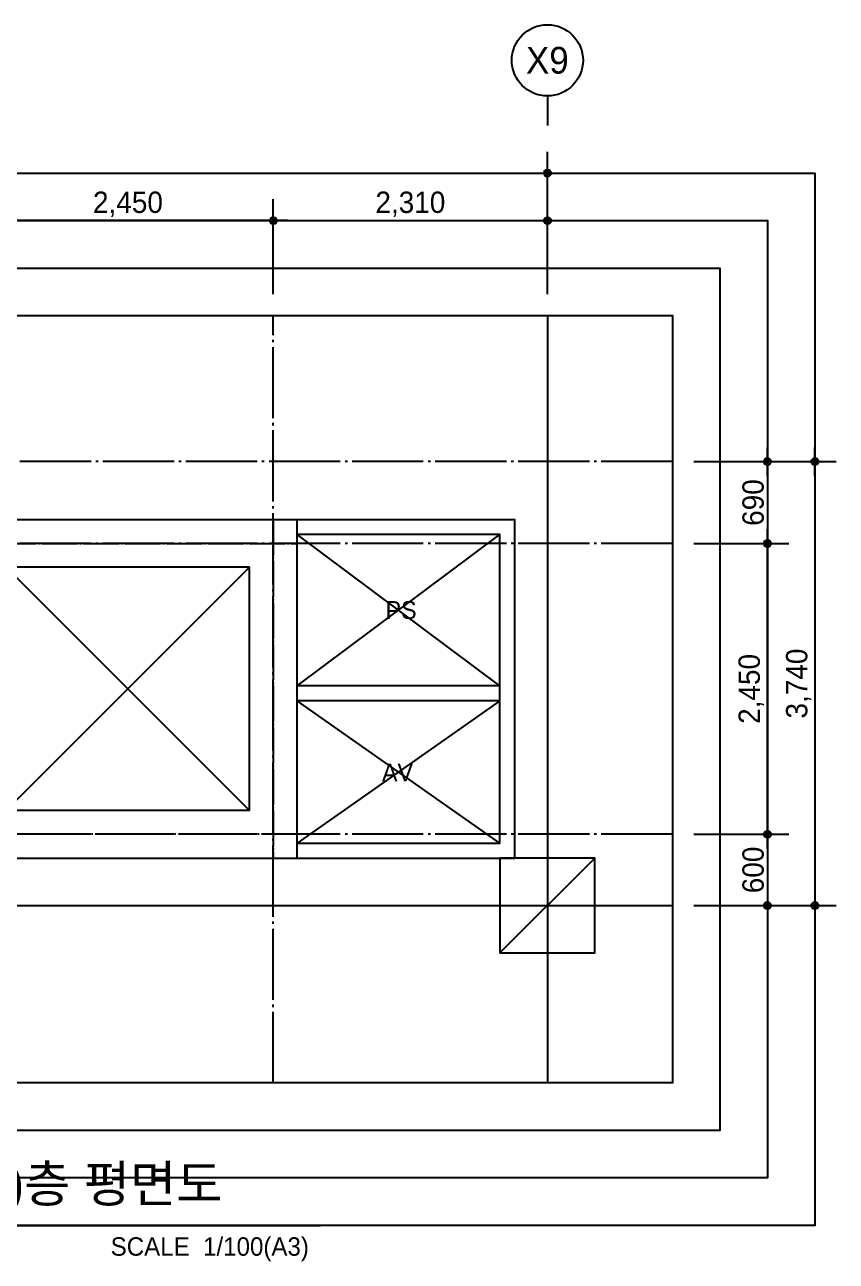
# Model space of a CAD drawing. Header units: millimetres. Extents: x 252711992 to 505989238, y 504776675 to 1009617600.
# Drawn here: x 253394744 to 253401583, y 504805965 to 504816382 of the extents above; entities that cross this region are included whole.
import ezdxf
from ezdxf.enums import TextEntityAlignment as Align
from ezdxf.xclip import XClip

# ---------------------------------------------------------------- set-up
doc = ezdxf.new("R2010")
doc.units = ezdxf.units.MM
doc.header["$XCLIPFRAME"] = 0
doc.linetypes.add('CEN', pattern=[35, 30, -2, 1, -2])
for name, color, linetype in [('$ZCDB_AUDIT_GENERATED_600D18', 7, 'Continuous'), ('4A.TEC CEN', 1, 'CEN'), ('4A.TEC CEN 보조1', 14, 'CEN'), ('4A.TEC ELE 4', 9, 'Continuous'), ('4A.TEC TEXT 2', 3, 'Continuous'), ('4A.TEC 기둥', 2, 'Continuous'), ('4A.TEC 벽체 1', 2, 'Continuous'), ('4A.TEC 벽체 3', 4, 'Continuous'), ('4A.TEC 벽체 4', 7, 'Continuous'), ('4A.TEC 심볼', 7, 'Continuous'), ('4A.TEC 해치 1', 9, 'Continuous'), ('TEXT', 7, 'Continuous')]:
    doc.layers.add(name, color=color, linetype=linetype)
doc.layers.add('DEFPOINT', color=135, linetype='Continuous', plot=False)
doc.styles.add('GHS', font='malgun.ttf')
doc.styles.add('나눔고딕', font='')
doc.styles.add('돋움', font='')
doc.styles.add('울릉도L', font='')
doc.styles.get('나눔고딕').set_extended_font_data('Dotum')
doc.styles.get('돋움').set_extended_font_data('Dotum')
doc.styles.get('울릉도L').set_extended_font_data('Dotum')
doc.dimstyles.new('DIM_600(외부치수)', dxfattribs={"dimscale": 400, "dimtxt": 3.3, "dimasz": 1, "dimexe": 2, "dimexo": 2, "dimgap": 1, "dimtad": 1, "dimdec": 0, "dimdsep": 46, "dimlunit": 6, "dimtxsty": '나눔고딕', "dimblk1": 'DIMDOT', "dimblk2": 'DIMDOT', "dimsah": 1, "dimcen": 2.5, "dimdle": 1.5, "dimclrd": 8, "dimclre": 8, "dimclrt": 3, "dimadec": 0, "dimazin": 0, "dimtfac": 1, "dimtdec": 0, "dimtix": 1, "dimtmove": 2, "dimatfit": 3, "dimldrblk": 'DIMDOT', "dimfxl": 1, "dimtvp": 1, "dimtolj": 1, "dimtzin": 0, "dimarcsym": 0})

# ---------------------------------------------------------------- blocks, each defined once
blk = doc.blocks.new('dwgFD3B')
at = {"layer": '4A.TEC CEN', "color": 250, "ltscale": 500}
blk.add_line((49194.51, -169936.83, -3333.33), (358000, -169936.83, -3333.33), dxfattribs=at)
at = {"layer": '4A.TEC CEN', "color": 250, "ltscale": 500, "elevation": -3333.33}
blk.add_lwpolyline([(252807.63, -39163.16), (252807.63, -267000)], dxfattribs=at)
blk = doc.blocks.new('DIMDOT')
at = {"color": 0}
blk.add_line((-2, 0), (2, 0), dxfattribs=at)
for radius in [0.5, 0.25]:
    blk.add_circle((0, 0), radius, dxfattribs=at)
blk = doc.blocks.new('*D489')
at = {"layer": '$ZCDB_AUDIT_GENERATED_600D18', "color": 8, "lineweight": -2, "transparency": 16777216}
for p, q in [((253388149, 504814112), (253388149, 504815312)), ((253399149, 504814112), (253399149, 504815312)), ((253388209, 504815132), (253399089, 504815132))]:
    blk.add_line(p, q, dxfattribs=at)
at = {"layer": 'Defpoints', "color": 0, "transparency": 16777216}
for p in [(253399149, 504815132), (253388149, 504813932, 0), (253399149, 504813932)]:
    blk.add_point(p, dxfattribs=at)
at = {"layer": '$ZCDB_AUDIT_GENERATED_600D18', "color": 8, "lineweight": -2, "transparency": 16777216, "xscale": 60, "yscale": 60, "zscale": 60, "rotation": 180}
blk.add_blockref('DIMDOT', (253388149, 504815132), dxfattribs=at)
at = {"layer": '$ZCDB_AUDIT_GENERATED_600D18', "color": 8, "lineweight": -2, "transparency": 16777216, "xscale": 60, "yscale": 60, "zscale": 60}
blk.add_blockref('DIMDOT', (253399149, 504815132), dxfattribs=at)
at = {"layer": '$ZCDB_AUDIT_GENERATED_600D18', "color": 3, "transparency": 16777216, "insert": (253393649, 504815270), "char_height": 180, "attachment_point": 5, "style": '나눔고딕'}
blk.add_mtext('\\A1;11,000', dxfattribs=at)
blk = doc.blocks.new('*D490')
at = {"layer": '$ZCDB_AUDIT_GENERATED_600D18', "color": 8, "lineweight": -2, "transparency": 16777216}
for p, q in [((253396839, 504814112), (253396839, 504814912)), ((253399149, 504814112), (253399149, 504814912)), ((253396899, 504814732), (253399089, 504814732))]:
    blk.add_line(p, q, dxfattribs=at)
at = {"layer": 'Defpoints', "color": 0, "transparency": 16777216}
for p in [(253399149, 504814732), (253396839, 504813932, 569), (253399149, 504813932, 4431)]:
    blk.add_point(p, dxfattribs=at)
at = {"layer": '$ZCDB_AUDIT_GENERATED_600D18', "color": 8, "lineweight": -2, "transparency": 16777216, "xscale": 60, "yscale": 60, "zscale": 60, "rotation": 180}
blk.add_blockref('DIMDOT', (253396839, 504814732), dxfattribs=at)
at = {"layer": '$ZCDB_AUDIT_GENERATED_600D18', "color": 8, "lineweight": -2, "transparency": 16777216, "xscale": 60, "yscale": 60, "zscale": 60}
blk.add_blockref('DIMDOT', (253399149, 504814732), dxfattribs=at)
at = {"layer": '$ZCDB_AUDIT_GENERATED_600D18', "color": 3, "transparency": 16777216, "insert": (253397994, 504814870), "char_height": 180, "attachment_point": 5, "style": '나눔고딕'}
blk.add_mtext('\\A1;2,310', dxfattribs=at)
blk = doc.blocks.new('*D494')
at = {"layer": '$ZCDB_AUDIT_GENERATED_600D18', "color": 8, "lineweight": -2, "transparency": 16777216}
for p, q in [((253394389, 504814112), (253394389, 504814912)), ((253396839, 504814112), (253396839, 504814912)), ((253396779, 504814732), (253394449, 504814732))]:
    blk.add_line(p, q, dxfattribs=at)
at = {"layer": 'Defpoints', "color": 0, "transparency": 16777216}
for p in [(253394389, 504814732), (253394389, 504813932, 81667), (253396839, 504813932, 61250)]:
    blk.add_point(p, dxfattribs=at)
at = {"layer": '$ZCDB_AUDIT_GENERATED_600D18', "color": 8, "lineweight": -2, "transparency": 16777216, "xscale": 60, "yscale": 60, "zscale": 60, "rotation": 180}
blk.add_blockref('DIMDOT', (253394389, 504814732), dxfattribs=at)
at = {"layer": '$ZCDB_AUDIT_GENERATED_600D18', "color": 8, "lineweight": -2, "transparency": 16777216, "xscale": 60, "yscale": 60, "zscale": 60}
blk.add_blockref('DIMDOT', (253396839, 504814732), dxfattribs=at)
at = {"layer": '$ZCDB_AUDIT_GENERATED_600D18', "color": 3, "transparency": 16777216, "insert": (253395614, 504814870), "char_height": 180, "attachment_point": 5, "style": '나눔고딕'}
blk.add_mtext('\\A1;2,450', dxfattribs=at)
blk = doc.blocks.new('*D495')
at = {"layer": '$ZCDB_AUDIT_GENERATED_600D18', "color": 8, "lineweight": -2, "transparency": 16777216}
for p, q in [((253400383, 504812702), (253401583, 504812702)), ((253401403, 504812642), (253401403, 504809022)), ((253400383, 504808962), (253401583, 504808962))]:
    blk.add_line(p, q, dxfattribs=at)
at = {"layer": 'Defpoints', "color": 0, "transparency": 16777216}
for p in [(253400203, 504812702, 0), (253400203, 504808962, 0), (253401403, 504808962)]:
    blk.add_point(p, dxfattribs=at)
at = {"layer": '$ZCDB_AUDIT_GENERATED_600D18', "color": 8, "lineweight": -2, "transparency": 16777216, "xscale": 60, "yscale": 60, "zscale": 60}
for p, rotation in [((253401403, 504812702), 90), ((253401403, 504808962), 270)]:
    blk.add_blockref('DIMDOT', p, dxfattribs=dict(at, rotation=rotation))
at = {"layer": '$ZCDB_AUDIT_GENERATED_600D18', "color": 3, "transparency": 16777216, "insert": (253401266, 504810832), "char_height": 180, "attachment_point": 5, "rotation": 90, "style": '나눔고딕'}
blk.add_mtext('\\A1;3,740', dxfattribs=at)
blk = doc.blocks.new('*D496')
at = {"layer": '$ZCDB_AUDIT_GENERATED_600D18', "color": 8, "lineweight": -2, "transparency": 16777216}
for p, q in [((253400383, 504812702), (253401183, 504812702)), ((253401003, 504812642), (253401003, 504812072)), ((253400383, 504812012), (253401183, 504812012))]:
    blk.add_line(p, q, dxfattribs=at)
at = {"layer": 'Defpoints', "color": 0, "transparency": 16777216}
for p in [(253400203, 504812702, 0), (253400203, 504812012, 0), (253401003, 504812012)]:
    blk.add_point(p, dxfattribs=at)
at = {"layer": '$ZCDB_AUDIT_GENERATED_600D18', "color": 8, "lineweight": -2, "transparency": 16777216, "xscale": 60, "yscale": 60, "zscale": 60}
for p, rotation in [((253401003, 504812702), 90), ((253401003, 504812012), 270)]:
    blk.add_blockref('DIMDOT', p, dxfattribs=dict(at, rotation=rotation))
at = {"layer": '$ZCDB_AUDIT_GENERATED_600D18', "color": 3, "transparency": 16777216, "insert": (253400883, 504812357), "char_height": 180, "attachment_point": 5, "rotation": 90, "style": '나눔고딕'}
blk.add_mtext('\\A1;690', dxfattribs=at)
blk = doc.blocks.new('*D497')
at = {"layer": '$ZCDB_AUDIT_GENERATED_600D18', "color": 8, "lineweight": -2, "transparency": 16777216}
for p, q in [((253400383, 504812012), (253401183, 504812012)), ((253401003, 504809622), (253401003, 504811952)), ((253400383, 504809562), (253401183, 504809562))]:
    blk.add_line(p, q, dxfattribs=at)
at = {"layer": 'Defpoints', "color": 0, "transparency": 16777216}
for p in [(253400203, 504812012, 0), (253401003, 504812012), (253400203, 504809562, 0)]:
    blk.add_point(p, dxfattribs=at)
at = {"layer": '$ZCDB_AUDIT_GENERATED_600D18', "color": 8, "lineweight": -2, "transparency": 16777216, "xscale": 60, "yscale": 60, "zscale": 60}
for p, rotation in [((253401003, 504812012), 90), ((253401003, 504809562), 270)]:
    blk.add_blockref('DIMDOT', p, dxfattribs=dict(at, rotation=rotation))
at = {"layer": '$ZCDB_AUDIT_GENERATED_600D18', "color": 3, "transparency": 16777216, "insert": (253400866, 504810787), "char_height": 180, "attachment_point": 5, "rotation": 90, "style": '나눔고딕'}
blk.add_mtext('\\A1;2,450', dxfattribs=at)
blk = doc.blocks.new('*D498')
at = {"layer": '$ZCDB_AUDIT_GENERATED_600D18', "color": 8, "lineweight": -2, "transparency": 16777216}
for p, q in [((253400383, 504809562), (253401183, 504809562)), ((253401003, 504809502), (253401003, 504809022)), ((253400383, 504808962), (253401183, 504808962))]:
    blk.add_line(p, q, dxfattribs=at)
at = {"layer": 'Defpoints', "color": 0, "transparency": 16777216}
for p in [(253400203, 504809562, 0), (253400203, 504808962, 0), (253401003, 504808962)]:
    blk.add_point(p, dxfattribs=at)
at = {"layer": '$ZCDB_AUDIT_GENERATED_600D18', "color": 8, "lineweight": -2, "transparency": 16777216, "xscale": 60, "yscale": 60, "zscale": 60}
for p, rotation in [((253401003, 504809562), 90), ((253401003, 504808962), 270)]:
    blk.add_blockref('DIMDOT', p, dxfattribs=dict(at, rotation=rotation))
at = {"layer": '$ZCDB_AUDIT_GENERATED_600D18', "color": 3, "transparency": 16777216, "insert": (253400883, 504809262), "char_height": 180, "attachment_point": 5, "rotation": 90, "style": '나눔고딕'}
blk.add_mtext('\\A1;600', dxfattribs=at)
blk = doc.blocks.new('A$C092cc5a8')
at = {"layer": '4A.TEC 벽체 3', "elevation": 0, "flags": 128}
blk.add_lwpolyline([(15755, 4096), (37755, 4096)], dxfattribs=at)
at = {"layer": '4A.TEC 벽체 4', "color": 251, "lineweight": 0, "ltscale": 15, "elevation": 0}
for points in [[(15630, 3971), (37880, 3971)], [(15505, 3846), (38005, 3846)]]:
    blk.add_lwpolyline(points, dxfattribs=at)
blk = doc.blocks.new('c1')
at = {"layer": '4A.TEC 기둥'}
blk.add_lwpolyline([(1156776, -1012079), (1157576, -1012079), (1157576, -1011279), (1156776, -1011279)], close=True, dxfattribs=at)
at = {"layer": 'DEFPOINT'}
blk.add_line((1156776, -1012079), (1157576, -1011279), dxfattribs=at)
blk = doc.blocks.new('ADFAWEFQWEFQWF')
at = {"layer": '4A.TEC CEN 보조1', "ltscale": 10}
for p, q in [((200, 0), (200, 2850)), ((2650, 2850), (2650, 0)), ((0, 2650), (2850, 2650)), ((2850, 200), (0, 200))]:
    blk.add_line(p, q, dxfattribs=at)
at = {"layer": '4A.TEC 벽체 1'}
for p, q in [((400, 2450), (400, 400)), ((400, 2450), (2450, 2450)), ((2450, 2450), (2450, 400)), ((400, 400), (2450, 400))]:
    blk.add_line(p, q, dxfattribs=at)
blk.add_lwpolyline([(875, 2850), (0, 2850), (0, 0), (2850, 0), (2850, 2850), (875, 2850)], dxfattribs=at)
at = {"layer": '4A.TEC 해치 1'}
for p, q in [((400, 2450), (2450, 400)), ((2450, 2450), (400, 400))]:
    blk.add_line(p, q, dxfattribs=at)
blk = doc.blocks.new('ccs122')
at = {"layer": '4A.TEC 심볼'}
blk.add_line((0, 8), (0, 3), dxfattribs=at)
blk.add_circle((0, 14), 6, dxfattribs=at)
at = {"layer": '4A.TEC TEXT 2', "color": 3, "style": 'GHS'}
blk.add_attdef('NO', text='', height=4.5, dxfattribs=at).set_placement((-0.01, 14.02), align=Align.MIDDLE_CENTER)

msp = doc.modelspace()

# ---------------------------------------------------------------- linework, layer by layer
at = {"layer": '4A.TEC CEN', "ltscale": 20}
for p, q in [((253396838.77, 504807467.16, 1666.67), (253396838.77, 504813932.16, 1666.67)), ((253400203.05, 504812702.14, 1666.67), (253386892.67, 504812702.14, 1666.67)), ((253400203.05, 504812012.14, 1666.67), (253394388.77, 504812012.14, 1666.67)), ((253400203.05, 504809562.14, 1666.67), (253386892.67, 504809562.14, 1666.67))]:
    msp.add_line(p, q, dxfattribs=at)
at = {"layer": '4A.TEC 벽체 3'}
for p, q in [((253398748.78, 504810812.14, -3332.88), (253397038.78, 504810812.14, -3332.88)), ((253398748.78, 504810687.14, -3332.88), (253397038.78, 504810687.14, -3332.88)), ((253398748.78, 504809362.14, -3332.88), (253398748.78, 504808562.14, -3332.88))]:
    msp.add_line(p, q, dxfattribs=at)
at = {"layer": '4A.TEC 벽체 3', "elevation": -3332.88, "flags": 128}
for points in [[(253397038.78, 504809362.14), (253398873.78, 504809362.14), (253398873.78, 504812212.14), (253397038.78, 504812212.14)], [(253397038.78, 504809487.14), (253398748.78, 504809487.14), (253398748.78, 504812087.14), (253397038.78, 504812087.14)]]:
    msp.add_lwpolyline(points, dxfattribs=at)
at = {"layer": '4A.TEC 심볼'}
msp.add_line((253390437.72, 504806267.16, 3333.33), (253397236.14, 504806267.16, 3333.33), dxfattribs=at)
at = {"layer": '4A.TEC 해치 1'}
for p, q in [((253397038.78, 504810812.14, -3332.88), (253398748.78, 504812087.14, -3332.88)), ((253398748.78, 504810812.14, -3332.88), (253397038.78, 504812087.14, -3332.88)), ((253398748.78, 504810687.14, -3332.88), (253397038.78, 504809487.14, -3332.88)), ((253398748.78, 504809487.14, -3332.88), (253397038.78, 504810687.14, -3332.88))]:
    msp.add_line(p, q, dxfattribs=at)
at = {"layer": 'DEFPOINT', "elevation": 3333.33}
for points in [[(253385692.67, 504815132.16), (253401403.05, 504815132.16), (253401403.05, 504806267.16), (253385692.67, 504806267.16)], [(253386092.67, 504814732.16), (253401003.05, 504814732.16), (253401003.05, 504806667.16), (253386092.67, 504806667.16)], [(253386492.67, 504814332.16), (253400603.05, 504814332.16), (253400603.05, 504807067.16), (253386492.67, 504807067.16)], [(253386892.67, 504813932.16), (253400203.05, 504813932.16), (253400203.05, 504807467.16), (253386892.67, 504807467.16)]]:
    msp.add_lwpolyline(points, close=True, dxfattribs=at)

# ---------------------------------------------------------------- block references
ref = msp.add_blockref('dwgFD3B', (253146341.15, 504978898.98, -4999.1))
XClip(ref).set_block_clipping_path([(240551.5187525749, -171431.8169597387), (253861.8992676735, -164966.8169609308)])
at = {"layer": '4A.TEC ELE 4'}
ref = msp.add_blockref('A$C092cc5a8', (253359093.55, 504804466.28, -3332.43), dxfattribs=at)
XClip(ref).set_block_clipping_path([(3899.121032089, 3000.882517755), (17209.5015471876, 9465.8825165629)])
at = {"layer": '4A.TEC 기둥'}
msp.add_blockref('c1', (252241973.1, 505820641.48, -3332.88), dxfattribs=at)
at = {"layer": '4A.TEC 벽체 1', "color": 3, "rotation": 180}
msp.add_blockref('ADFAWEFQWEFQWF', (253397038.77, 504812212.14, 1666.67), dxfattribs=at)
at = {"layer": '4A.TEC 심볼'}
ref = msp.add_blockref('ccs122', (253399148.78, 504815382.16, -7764.32), dxfattribs=dict(at, xscale=49.99999977496833, yscale=49.99999977496833, zscale=49.99999977496833))
ref.add_attrib('NO', 'X9', dxfattribs={"layer": '0', "color": 3, "height": 225, "style": '울릉도L'}).set_placement((253399148.47, 504816083.06, -7764.32), align=Align.MIDDLE_CENTER)

# ---------------------------------------------------------------- texts
at = {"layer": '4A.TEC TEXT 2', "color": 3, "style": '나눔고딕'}
msp.add_text('코어-4 지상2(중1)층 평면도', height=310.5, dxfattribs=at).set_placement((253391594.61, 504806370.66, 3333.33), align=Align.BOTTOM_LEFT)
msp.add_text('SCALE  1/100(A3)', height=155.25, dxfattribs=at).set_placement((253397138.94, 504805965.52, 3333.33), align=Align.BOTTOM_RIGHT)
at = {"layer": 'TEXT', "style": '돋움'}
for s, p in [('PS', (253397915.89, 504811451.43, -3333.33)), ('AV', (253397885.42, 504810082.78, -3333.33))]:
    msp.add_text(s, height=150, dxfattribs=at).set_placement(p, align=Align.MIDDLE_CENTER)

# ---------------------------------------------------------------- dimensions: what is measured, and where the dimension line sits
at = {"layer": '$ZCDB_AUDIT_GENERATED_600D18'}
for base, p1, p2, picture, middle in [((253399148.78, 504815132.16, -7764.32), (253388148.78, 504813932.16, -7764.32), (253399148.78, 504813932.16, -7764.32), '*D489', (253393648.78, 504815269.62, -7764.32)), ((253399148.78, 504814732.16, -7764.32), (253396838.77, 504813932.16, -7195.76), (253399148.78, 504813932.16, -3332.88), '*D490', (253397993.77, 504814869.62, -7764.32))]:
    dim = msp.add_linear_dim(base=base, p1=p1, p2=p2, dimstyle='DIM_600(외부치수)', override={"dimscale": 300, "dimtxt": 0.6, "dimasz": 0.2, "dimexe": 0.6, "dimexo": 0.6, "dimgap": 0.1, "dimdec": 1, "dimblk1": 'DIMDOT', "dimblk2": 'DIMDOT', "dimdle": 0.5}, dxfattribs=at)
    dim.commit()
    dim.dimension.update_dxf_attribs({"geometry": picture, "text_midpoint": middle})
for base, p1, p2, angle, picture, middle in [((253394388.77, 504814732.16, -7764.32), (253396838.77, 504813932.16, 53485.68), (253394388.77, 504813932.16, 73902.34), 180, '*D494', (253395613.77, 504814869.62, -7764.32)), ((253401403.05, 504808962.14, -4999.55), (253400203.05, 504812702.14, -4999.55), (253400203.05, 504808962.14, -4999.55), 270, '*D495', (253401265.59, 504810832.14, -4999.55)), ((253401003.05, 504812012.14, -4999.55), (253400203.05, 504812702.14, -4999.55), (253400203.05, 504812012.14, -4999.55), 270, '*D496', (253400882.93, 504812357.14, -4999.55)), ((253401003.05, 504812012.14, -4999.55), (253400203.05, 504809562.14, -4999.55), (253400203.05, 504812012.14, -4999.55), 90, '*D497', (253400865.59, 504810787.14, -4999.55)), ((253401003.05, 504808962.14, -4999.55), (253400203.05, 504809562.14, -4999.55), (253400203.05, 504808962.14, -4999.55), 270, '*D498', (253400882.93, 504809262.14, -4999.55))]:
    dim = msp.add_linear_dim(base=base, p1=p1, p2=p2, angle=angle, dimstyle='DIM_600(외부치수)', override={"dimscale": 300, "dimtxt": 0.6, "dimasz": 0.2, "dimexe": 0.6, "dimexo": 0.6, "dimgap": 0.1, "dimdec": 1, "dimblk1": 'DIMDOT', "dimblk2": 'DIMDOT', "dimdle": 0.5}, dxfattribs=at)
    dim.commit()
    dim.dimension.update_dxf_attribs({"geometry": picture, "text_midpoint": middle})

doc.saveas('drawing.dxf')
